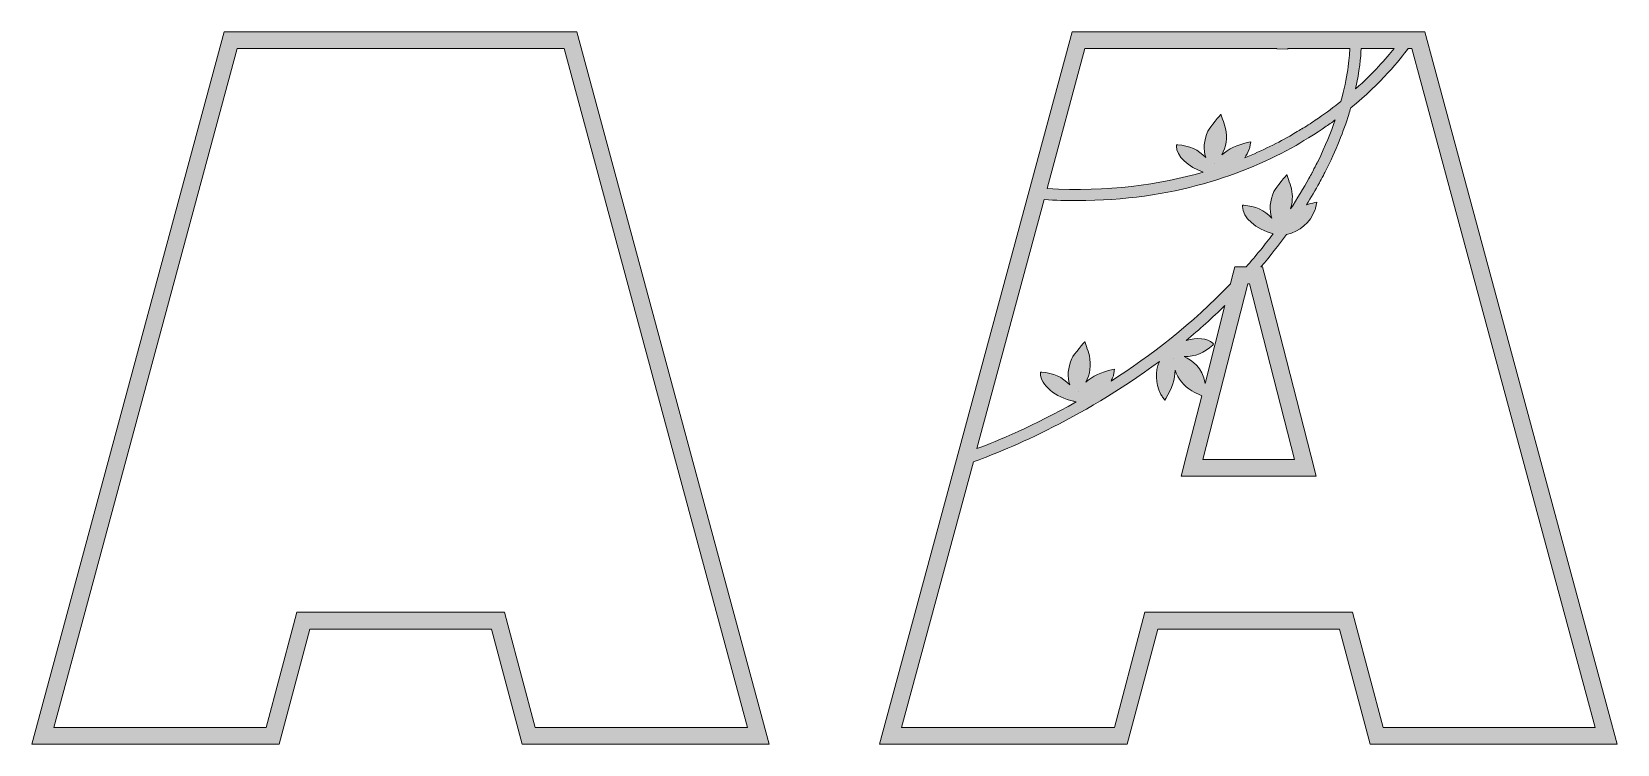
# Model space of a CAD drawing. Header units: millimetres. Extents: x 7 to 900, y -312 to -13.
# Drawn here: x 617.1 to 899.6, y -312.2 to -185.2 of the extents above; entities that cross this region are included whole.
import ezdxf

# ---------------------------------------------------------------- set-up
doc = ezdxf.new("R2010")
doc.units = ezdxf.units.MM
doc.header["$MEASUREMENT"] = 0
doc.layers.add('Layer 1', color=7, linetype='Continuous')
doc.layers.add('Layer 2', color=7, linetype='Continuous')

# ---------------------------------------------------------------- blocks, each defined once
blk = doc.blocks.new('block 2')
at = {"layer": 'Layer 2'}
h = blk.add_hatch(color=2, dxfattribs=at)
h.dxf.hatch_style = 2
h.paths.add_polyline_path([(714.23, -185.2), (651.37, -185.2), (617.08, -312.19), (661.2, -312.19), (666.65, -291.66), (699.02, -291.66), (704.47, -312.19), (748.52, -312.19)])
h.paths.add_polyline_path([(711.94, -188.2), (744.61, -309.19), (706.78, -309.19), (701.92, -290.89), (701.33, -288.66), (699.02, -288.66), (666.65, -288.66), (664.34, -288.66), (663.75, -290.89), (658.89, -309.19), (621, -309.19), (653.67, -188.2)])
at = {"layer": 'Layer 2', "lineweight": 0}
for points in [[(714.23, -185.2), (651.37, -185.2), (617.08, -312.19), (661.2, -312.19), (666.65, -291.66), (699.02, -291.66), (704.47, -312.19), (748.52, -312.19), (714.23, -185.2), (714.23, -185.2)], [(711.94, -188.2), (744.61, -309.19), (706.78, -309.19), (701.92, -290.89), (701.33, -288.66), (699.02, -288.66), (666.65, -288.66), (664.34, -288.66), (663.75, -290.89), (658.89, -309.19), (621, -309.19), (653.67, -188.2), (711.94, -188.2)]]:
    blk.add_lwpolyline(points, dxfattribs=at)

msp = doc.modelspace()

# ---------------------------------------------------------------- hatches: boundary and pattern name
at = {"layer": 'Layer 1'}
h = msp.add_hatch(color=1, dxfattribs=at)
h.dxf.hatch_style = 2
h.paths.add_polyline_path([(865.35, -185.2), (802.49, -185.2), (768.19, -312.19), (812.32, -312.19), (817.76, -291.66), (850.14, -291.66), (855.58, -312.19), (899.64, -312.19)])
edge = h.paths.add_edge_path()
edge.add_spline(control_points=[(853.99, -188.2), (853.99, -188.2), (859.85, -188.2), (859.85, -188.2), (858.46, -189.95), (856.2, -192.54), (853, -195.4), (853.7, -192.2), (853.93, -189.74), (853.99, -188.2)], knot_values=[0, 0, 0, 0, 1, 1, 1, 2, 2, 2, 3, 3, 3, 3], degree=3, periodic=1)
edge = h.paths.add_edge_path()
edge.add_spline(control_points=[(804.78, -188.2), (804.78, -188.2), (838.94, -188.2), (838.94, -188.2), (838.94, -188.22), (838.94, -188.25), (838.94, -188.27), (838.94, -188.27), (840.95, -188.3), (840.95, -188.3), (840.95, -188.27), (840.95, -188.23), (840.95, -188.2), (840.95, -188.2), (851.98, -188.2), (851.98, -188.2), (851.9, -190.04), (851.57, -193.32), (850.39, -197.61), (849.17, -198.59), (847.85, -199.59), (846.42, -200.58), (845.63, -201.12), (844.8, -201.66), (843.93, -202.21), (843.78, -202.3), (843.64, -202.39), (843.49, -202.48), (843.49, -202.47), (843.49, -202.46), (843.48, -202.45), (843.48, -202.45), (841.74, -203.49), (841.75, -203.52), (839.24, -204.96), (836.4, -206.38), (833.24, -207.67), (833.55, -207.21), (833.81, -206.7), (834.03, -206.15), (834.12, -205.93), (834.15, -205.71), (834.19, -205.47), (834.21, -205.36), (834.23, -205.25), (834.25, -205.12), (834.25, -205.12), (834.31, -204.83), (834.31, -204.83), (834.31, -204.83), (834, -204.89), (834, -204.89), (831.91, -205.33), (830.33, -206.07), (829.16, -207.15), (829.95, -205.73), (830.18, -204.13), (829.81, -202.44), (829.69, -201.87), (829.49, -201.31), (829.29, -200.77), (829.21, -200.53), (829.12, -200.28), (829.04, -200.04), (829.04, -200.04), (829, -199.91), (829, -199.91), (829, -199.91), (827.01, -202.21), (826.7, -202.91), (825.96, -204.6), (825.83, -206.18), (826.3, -207.64), (825.01, -206.22), (823.36, -205.48), (821.32, -205.37), (821.32, -205.37), (821.1, -205.36), (821.1, -205.36), (821.1, -205.36), (821.09, -205.58), (821.09, -205.58), (821.06, -207.36), (823.17, -209.33), (825.86, -210.22), (818.1, -212.46), (808.85, -213.76), (798.05, -213.15), (798.05, -213.15), (804.78, -188.2), (804.78, -188.2)], knot_values=[0, 0, 0, 0, 1, 1, 1, 2, 2, 2, 3, 3, 3, 4, 4, 4, 5, 5, 5, 6, 6, 6, 7, 7, 7, 8, 8, 8, 9, 9, 9, 10, 10, 10, 11, 11, 11, 12, 12, 12, 13, 13, 13, 14, 14, 14, 15, 15, 15, 16, 16, 16, 17, 17, 17, 18, 18, 18, 19, 19, 19, 20, 20, 20, 21, 21, 21, 22, 22, 22, 23, 23, 23, 24, 24, 24, 25, 25, 25, 26, 26, 26, 27, 27, 27, 28, 28, 28, 29, 29, 29, 30, 30, 30, 30], degree=3, periodic=1)
edge = h.paths.add_edge_path()
edge.add_spline(control_points=[(827.88, -208.76), (827.88, -208.76), (827.88, -208.76), (827.88, -208.76), (827.88, -208.76), (827.88, -208.76), (827.88, -208.76), (827.88, -208.76), (827.88, -208.76), (827.88, -208.76)], knot_values=[0, 0, 0, 0, 1, 1, 1, 2, 2, 2, 3, 3, 3, 3], degree=3, periodic=1)
edge = h.paths.add_edge_path()
edge.add_spline(control_points=[(797.51, -215.12), (799.51, -215.24), (801.47, -215.3), (803.37, -215.3), (820.44, -215.3), (833.39, -210.56), (842.39, -205.45), (842.39, -205.45), (846.54, -202.92), (847.55, -202.22), (848.17, -201.79), (848.78, -201.36), (849.36, -200.93), (848.61, -203.1), (847.62, -205.55), (846.31, -208.24), (846.29, -208.21), (845.25, -210.28), (845.26, -210.3), (845.08, -210.64), (844.88, -211), (844.69, -211.35), (843.73, -213.09), (842.65, -214.91), (841.41, -216.79), (841.78, -215.66), (841.84, -214.45), (841.57, -213.2), (841.44, -212.63), (841.24, -212.07), (841.05, -211.53), (840.97, -211.29), (840.88, -211.04), (840.8, -210.8), (840.8, -210.8), (840.75, -210.67), (840.75, -210.67), (840.75, -210.67), (838.77, -212.97), (838.46, -213.67), (837.72, -215.36), (837.59, -216.95), (838.06, -218.4), (836.76, -216.99), (835.12, -216.24), (833.08, -216.13), (833.08, -216.13), (832.85, -216.12), (832.85, -216.12), (832.85, -216.12), (832.85, -216.34), (832.85, -216.34), (832.81, -218.27), (835.3, -220.43), (838.32, -221.19), (836.87, -223.12), (835.27, -225.1), (833.49, -227.11), (833.49, -227.11), (831.49, -227.11), (831.49, -227.11), (831.49, -227.11), (830.91, -229.37), (830.91, -229.37), (830.91, -229.37), (830.72, -230.13), (830.72, -230.13), (830.72, -230.14), (830.71, -230.14), (830.71, -230.14), (823.9, -237.28), (816.42, -243), (809.42, -247.46), (809.55, -247.21), (809.67, -246.94), (809.78, -246.67), (809.87, -246.45), (809.9, -246.23), (809.94, -245.99), (809.96, -245.88), (809.98, -245.76), (810, -245.64), (810, -245.64), (810.06, -245.34), (810.06, -245.34), (810.06, -245.34), (809.76, -245.41), (809.76, -245.41), (807.67, -245.85), (806.08, -246.58), (804.91, -247.67), (805.7, -246.25), (805.93, -244.64), (805.56, -242.95), (805.44, -242.38), (805.24, -241.83), (805.05, -241.29), (804.96, -241.05), (804.87, -240.8), (804.79, -240.55), (804.79, -240.55), (804.75, -240.42), (804.75, -240.42), (804.75, -240.42), (802.76, -242.73), (802.45, -243.43), (801.72, -245.12), (801.58, -246.7), (802.06, -248.16), (800.76, -246.74), (799.12, -246), (797.07, -245.89), (797.07, -245.89), (796.85, -245.88), (796.85, -245.88), (796.85, -245.88), (796.84, -246.1), (796.84, -246.1), (796.8, -248.13), (799.56, -250.42), (802.78, -251.05), (802.78, -251.05), (802.78, -251.1), (802.78, -251.1), (802.92, -251.13), (803.05, -251.16), (803.19, -251.19), (795.63, -255.44), (789.17, -258.12), (785.53, -259.49), (785.53, -259.49), (797.51, -215.12), (797.51, -215.12)], knot_values=[0, 0, 0, 0, 1, 1, 1, 2, 2, 2, 3, 3, 3, 4, 4, 4, 5, 5, 5, 6, 6, 6, 7, 7, 7, 8, 8, 8, 9, 9, 9, 10, 10, 10, 11, 11, 11, 12, 12, 12, 13, 13, 13, 14, 14, 14, 15, 15, 15, 16, 16, 16, 17, 17, 17, 18, 18, 18, 19, 19, 19, 20, 20, 20, 21, 21, 21, 22, 22, 22, 23, 23, 23, 24, 24, 24, 25, 25, 25, 26, 26, 26, 27, 27, 27, 28, 28, 28, 29, 29, 29, 30, 30, 30, 31, 31, 31, 32, 32, 32, 33, 33, 33, 34, 34, 34, 35, 35, 35, 36, 36, 36, 37, 37, 37, 38, 38, 38, 39, 39, 39, 40, 40, 40, 41, 41, 41, 42, 42, 42, 43, 43, 43, 44, 44, 44, 44], degree=3, periodic=1)
edge = h.paths.add_edge_path()
edge.add_spline(control_points=[(827.55, -240.73), (826.59, -239.79), (824.72, -239.66), (822.79, -240.23), (825.13, -238.29), (827.46, -236.21), (829.73, -233.98), (829.73, -233.98), (826.17, -247.88), (826.17, -247.88), (825.79, -245.01), (823.85, -243.76), (822.47, -243.1), (824.39, -243.13), (826.06, -242.45), (827.54, -241.04), (827.54, -241.04), (827.7, -240.89), (827.7, -240.89), (827.7, -240.89), (827.55, -240.73), (827.55, -240.73)], knot_values=[0, 0, 0, 0, 1, 1, 1, 2, 2, 2, 3, 3, 3, 4, 4, 4, 5, 5, 5, 6, 6, 6, 7, 7, 7, 7], degree=3, periodic=1)
h.paths.add_polyline_path([(833.82, -230.11), (834.08, -230.11), (842.11, -261.43), (825.79, -261.43)])
edge = h.paths.add_edge_path()
edge.add_spline(control_points=[(820.57, -243.48), (820.57, -243.48), (820.57, -243.48), (820.57, -243.48), (820.57, -243.48), (820.57, -243.48), (820.57, -243.48), (820.57, -243.48), (820.57, -243.48), (820.57, -243.48)], knot_values=[0, 0, 0, 0, 1, 1, 1, 2, 2, 2, 3, 3, 3, 3], degree=3, periodic=1)
edge = h.paths.add_edge_path()
edge.add_spline(control_points=[(803.63, -249.27), (803.63, -249.27), (803.63, -249.27), (803.63, -249.28), (803.63, -249.27), (803.63, -249.27), (803.63, -249.27), (803.63, -249.27), (803.63, -249.27), (803.63, -249.27)], knot_values=[0, 0, 0, 0, 1, 1, 1, 2, 2, 2, 3, 3, 3, 3], degree=3, periodic=1)
edge = h.paths.add_edge_path()
edge.add_spline(control_points=[(853.04, -290.89), (853.04, -290.89), (852.45, -288.66), (852.45, -288.66), (852.45, -288.66), (850.14, -288.66), (850.14, -288.66), (850.14, -288.66), (817.76, -288.66), (817.76, -288.66), (817.76, -288.66), (815.45, -288.66), (815.45, -288.66), (815.45, -288.66), (814.86, -290.89), (814.86, -290.89), (814.86, -290.89), (810.01, -309.19), (810.01, -309.19), (810.01, -309.19), (772.11, -309.19), (772.11, -309.19), (772.11, -309.19), (784.9, -261.85), (784.9, -261.85), (789.87, -260.07), (803.79, -254.54), (818.03, -243.96), (817.25, -245.84), (817.32, -247.78), (818.23, -249.73), (818.33, -249.94), (818.47, -250.12), (818.61, -250.32), (818.68, -250.4), (818.75, -250.5), (818.83, -250.6), (818.83, -250.6), (819, -250.85), (819, -250.85), (819, -250.85), (819.16, -250.58), (819.16, -250.58), (820.28, -248.76), (820.84, -247.1), (820.85, -245.51), (821.34, -247.06), (822.35, -248.33), (823.83, -249.22), (824.33, -249.53), (824.87, -249.76), (825.39, -250), (825.46, -250.03), (825.53, -250.06), (825.6, -250.09), (825.6, -250.09), (822.88, -260.69), (822.88, -260.69), (822.88, -260.69), (821.92, -264.43), (821.92, -264.43), (821.92, -264.43), (825.79, -264.43), (825.79, -264.43), (825.79, -264.43), (842.11, -264.43), (842.11, -264.43), (842.11, -264.43), (845.97, -264.43), (845.97, -264.43), (845.97, -264.43), (845.01, -260.69), (845.01, -260.69), (845.01, -260.69), (836.99, -229.37), (836.99, -229.37), (836.99, -229.37), (836.41, -227.11), (836.41, -227.11), (836.41, -227.11), (836.14, -227.11), (836.14, -227.11), (837.8, -225.16), (839.31, -223.24), (840.67, -221.36), (843.14, -220.77), (844.86, -219.27), (845.79, -216.91), (845.87, -216.69), (845.91, -216.47), (845.95, -216.23), (845.97, -216.12), (845.98, -216.01), (846.01, -215.88), (846.01, -215.88), (846.07, -215.59), (846.07, -215.59), (846.07, -215.59), (845.76, -215.65), (845.76, -215.65), (845.23, -215.76), (844.73, -215.9), (844.26, -216.05), (845.09, -214.71), (845.86, -213.4), (846.55, -212.13), (846.56, -212.14), (847.6, -210.2), (847.58, -210.18), (849.56, -206.28), (850.89, -202.81), (851.79, -199.95), (851.91, -199.55), (852.03, -199.16), (852.14, -198.77), (857.61, -194.3), (860.93, -190.17), (862.38, -188.2), (862.38, -188.2), (863.05, -188.2), (863.05, -188.2), (863.05, -188.2), (895.72, -309.19), (895.72, -309.19), (895.72, -309.19), (857.89, -309.19), (857.89, -309.19), (857.89, -309.19), (853.04, -290.89), (853.04, -290.89)], knot_values=[0, 0, 0, 0, 1, 1, 1, 2, 2, 2, 3, 3, 3, 4, 4, 4, 5, 5, 5, 6, 6, 6, 7, 7, 7, 8, 8, 8, 9, 9, 9, 10, 10, 10, 11, 11, 11, 12, 12, 12, 13, 13, 13, 14, 14, 14, 15, 15, 15, 16, 16, 16, 17, 17, 17, 18, 18, 18, 19, 19, 19, 20, 20, 20, 21, 21, 21, 22, 22, 22, 23, 23, 23, 24, 24, 24, 25, 25, 25, 26, 26, 26, 27, 27, 27, 28, 28, 28, 29, 29, 29, 30, 30, 30, 31, 31, 31, 32, 32, 32, 33, 33, 33, 34, 34, 34, 35, 35, 35, 36, 36, 36, 37, 37, 37, 38, 38, 38, 39, 39, 39, 40, 40, 40, 41, 41, 41, 42, 42, 42, 43, 43, 43, 43], degree=3, periodic=1)

# ---------------------------------------------------------------- linework, layer by layer
at = {"layer": 'Layer 1', "lineweight": 0}
for points in [[(865.35, -185.2), (802.49, -185.2), (768.19, -312.19), (812.32, -312.19), (817.76, -291.66), (850.14, -291.66), (855.58, -312.19), (899.64, -312.19), (865.35, -185.2)], [(833.82, -230.11), (834.08, -230.11), (842.11, -261.43), (825.79, -261.43), (833.82, -230.11)]]:
    msp.add_lwpolyline(points, dxfattribs=at)
for points, knots in [([(853.04, -290.89), (853.04, -290.89), (852.45, -288.66), (852.45, -288.66), (852.45, -288.66), (850.14, -288.66), (850.14, -288.66), (850.14, -288.66), (817.76, -288.66), (817.76, -288.66), (817.76, -288.66), (815.45, -288.66), (815.45, -288.66), (815.45, -288.66), (814.86, -290.89), (814.86, -290.89), (814.86, -290.89), (810.01, -309.19), (810.01, -309.19), (810.01, -309.19), (772.11, -309.19), (772.11, -309.19), (772.11, -309.19), (784.9, -261.85), (784.9, -261.85), (789.87, -260.07), (803.79, -254.54), (818.03, -243.96), (817.25, -245.84), (817.32, -247.78), (818.23, -249.73), (818.33, -249.94), (818.47, -250.12), (818.61, -250.32), (818.68, -250.4), (818.75, -250.5), (818.83, -250.6), (818.83, -250.6), (819, -250.85), (819, -250.85), (819, -250.85), (819.16, -250.58), (819.16, -250.58), (820.28, -248.76), (820.84, -247.1), (820.85, -245.51), (821.34, -247.06), (822.35, -248.33), (823.83, -249.22), (824.33, -249.53), (824.87, -249.76), (825.39, -250), (825.46, -250.03), (825.53, -250.06), (825.6, -250.09), (825.6, -250.09), (822.88, -260.69), (822.88, -260.69), (822.88, -260.69), (821.92, -264.43), (821.92, -264.43), (821.92, -264.43), (825.79, -264.43), (825.79, -264.43), (825.79, -264.43), (842.11, -264.43), (842.11, -264.43), (842.11, -264.43), (845.97, -264.43), (845.97, -264.43), (845.97, -264.43), (845.01, -260.69), (845.01, -260.69), (845.01, -260.69), (836.99, -229.37), (836.99, -229.37), (836.99, -229.37), (836.41, -227.11), (836.41, -227.11), (836.41, -227.11), (836.14, -227.11), (836.14, -227.11), (837.8, -225.16), (839.31, -223.24), (840.67, -221.36), (843.14, -220.77), (844.86, -219.27), (845.79, -216.91), (845.87, -216.69), (845.91, -216.47), (845.95, -216.23), (845.97, -216.12), (845.98, -216.01), (846.01, -215.88), (846.01, -215.88), (846.07, -215.59), (846.07, -215.59), (846.07, -215.59), (845.76, -215.65), (845.76, -215.65), (845.23, -215.76), (844.73, -215.9), (844.26, -216.05), (845.09, -214.71), (845.86, -213.4), (846.55, -212.13), (846.56, -212.14), (847.6, -210.2), (847.58, -210.18), (849.56, -206.28), (850.89, -202.81), (851.79, -199.95), (851.91, -199.55), (852.03, -199.16), (852.14, -198.77), (857.61, -194.3), (860.93, -190.17), (862.38, -188.2), (862.38, -188.2), (863.05, -188.2), (863.05, -188.2), (863.05, -188.2), (895.72, -309.19), (895.72, -309.19), (895.72, -309.19), (857.89, -309.19), (857.89, -309.19), (857.89, -309.19), (853.04, -290.89), (853.04, -290.89)], [0, 0, 0, 0, 1, 1, 1, 2, 2, 2, 3, 3, 3, 4, 4, 4, 5, 5, 5, 6, 6, 6, 7, 7, 7, 8, 8, 8, 9, 9, 9, 10, 10, 10, 11, 11, 11, 12, 12, 12, 13, 13, 13, 14, 14, 14, 15, 15, 15, 16, 16, 16, 17, 17, 17, 18, 18, 18, 19, 19, 19, 20, 20, 20, 21, 21, 21, 22, 22, 22, 23, 23, 23, 24, 24, 24, 25, 25, 25, 26, 26, 26, 27, 27, 27, 28, 28, 28, 29, 29, 29, 30, 30, 30, 31, 31, 31, 32, 32, 32, 33, 33, 33, 34, 34, 34, 35, 35, 35, 36, 36, 36, 37, 37, 37, 38, 38, 38, 39, 39, 39, 40, 40, 40, 41, 41, 41, 42, 42, 42, 43, 43, 43, 43]), ([(804.78, -188.2), (804.78, -188.2), (838.94, -188.2), (838.94, -188.2), (838.94, -188.22), (838.94, -188.25), (838.94, -188.27), (838.94, -188.27), (840.95, -188.3), (840.95, -188.3), (840.95, -188.27), (840.95, -188.23), (840.95, -188.2), (840.95, -188.2), (851.98, -188.2), (851.98, -188.2), (851.9, -190.04), (851.57, -193.32), (850.39, -197.61), (849.17, -198.59), (847.85, -199.59), (846.42, -200.58), (845.63, -201.12), (844.8, -201.66), (843.93, -202.21), (843.78, -202.3), (843.64, -202.39), (843.49, -202.48), (843.49, -202.47), (843.49, -202.46), (843.48, -202.45), (843.48, -202.45), (841.74, -203.49), (841.75, -203.52), (839.24, -204.96), (836.4, -206.38), (833.24, -207.67), (833.55, -207.21), (833.81, -206.7), (834.03, -206.15), (834.12, -205.93), (834.15, -205.71), (834.19, -205.47), (834.21, -205.36), (834.23, -205.25), (834.25, -205.12), (834.25, -205.12), (834.31, -204.83), (834.31, -204.83), (834.31, -204.83), (834, -204.89), (834, -204.89), (831.91, -205.33), (830.33, -206.07), (829.16, -207.15), (829.95, -205.73), (830.18, -204.13), (829.81, -202.44), (829.69, -201.87), (829.49, -201.31), (829.29, -200.77), (829.21, -200.53), (829.12, -200.28), (829.04, -200.04), (829.04, -200.04), (829, -199.91), (829, -199.91), (829, -199.91), (827.01, -202.21), (826.7, -202.91), (825.96, -204.6), (825.83, -206.18), (826.3, -207.64), (825.01, -206.22), (823.36, -205.48), (821.32, -205.37), (821.32, -205.37), (821.1, -205.36), (821.1, -205.36), (821.1, -205.36), (821.09, -205.58), (821.09, -205.58), (821.06, -207.36), (823.17, -209.33), (825.86, -210.22), (818.1, -212.46), (808.85, -213.76), (798.05, -213.15), (798.05, -213.15), (804.78, -188.2), (804.78, -188.2)], [0, 0, 0, 0, 1, 1, 1, 2, 2, 2, 3, 3, 3, 4, 4, 4, 5, 5, 5, 6, 6, 6, 7, 7, 7, 8, 8, 8, 9, 9, 9, 10, 10, 10, 11, 11, 11, 12, 12, 12, 13, 13, 13, 14, 14, 14, 15, 15, 15, 16, 16, 16, 17, 17, 17, 18, 18, 18, 19, 19, 19, 20, 20, 20, 21, 21, 21, 22, 22, 22, 23, 23, 23, 24, 24, 24, 25, 25, 25, 26, 26, 26, 27, 27, 27, 28, 28, 28, 29, 29, 29, 30, 30, 30, 30]), ([(853.99, -188.2), (853.99, -188.2), (859.85, -188.2), (859.85, -188.2), (858.46, -189.95), (856.2, -192.54), (853, -195.4), (853.7, -192.2), (853.93, -189.74), (853.99, -188.2)], [0, 0, 0, 0, 1, 1, 1, 2, 2, 2, 3, 3, 3, 3]), ([(797.51, -215.12), (799.51, -215.24), (801.47, -215.3), (803.37, -215.3), (820.44, -215.3), (833.39, -210.56), (842.39, -205.45), (842.39, -205.45), (846.54, -202.92), (847.55, -202.22), (848.17, -201.79), (848.78, -201.36), (849.36, -200.93), (848.61, -203.1), (847.62, -205.55), (846.31, -208.24), (846.29, -208.21), (845.25, -210.28), (845.26, -210.3), (845.08, -210.64), (844.88, -211), (844.69, -211.35), (843.73, -213.09), (842.65, -214.91), (841.41, -216.79), (841.78, -215.66), (841.84, -214.45), (841.57, -213.2), (841.44, -212.63), (841.24, -212.07), (841.05, -211.53), (840.97, -211.29), (840.88, -211.04), (840.8, -210.8), (840.8, -210.8), (840.75, -210.67), (840.75, -210.67), (840.75, -210.67), (838.77, -212.97), (838.46, -213.67), (837.72, -215.36), (837.59, -216.95), (838.06, -218.4), (836.76, -216.99), (835.12, -216.24), (833.08, -216.13), (833.08, -216.13), (832.85, -216.12), (832.85, -216.12), (832.85, -216.12), (832.85, -216.34), (832.85, -216.34), (832.81, -218.27), (835.3, -220.43), (838.32, -221.19), (836.87, -223.12), (835.27, -225.1), (833.49, -227.11), (833.49, -227.11), (831.49, -227.11), (831.49, -227.11), (831.49, -227.11), (830.91, -229.37), (830.91, -229.37), (830.91, -229.37), (830.72, -230.13), (830.72, -230.13), (830.72, -230.14), (830.71, -230.14), (830.71, -230.14), (823.9, -237.28), (816.42, -243), (809.42, -247.46), (809.55, -247.21), (809.67, -246.94), (809.78, -246.67), (809.87, -246.45), (809.9, -246.23), (809.94, -245.99), (809.96, -245.88), (809.98, -245.76), (810, -245.64), (810, -245.64), (810.06, -245.34), (810.06, -245.34), (810.06, -245.34), (809.76, -245.41), (809.76, -245.41), (807.67, -245.85), (806.08, -246.58), (804.91, -247.67), (805.7, -246.25), (805.93, -244.64), (805.56, -242.95), (805.44, -242.38), (805.24, -241.83), (805.05, -241.29), (804.96, -241.05), (804.87, -240.8), (804.79, -240.55), (804.79, -240.55), (804.75, -240.42), (804.75, -240.42), (804.75, -240.42), (802.76, -242.73), (802.45, -243.43), (801.72, -245.12), (801.58, -246.7), (802.06, -248.16), (800.76, -246.74), (799.12, -246), (797.07, -245.89), (797.07, -245.89), (796.85, -245.88), (796.85, -245.88), (796.85, -245.88), (796.84, -246.1), (796.84, -246.1), (796.8, -248.13), (799.56, -250.42), (802.78, -251.05), (802.78, -251.05), (802.78, -251.1), (802.78, -251.1), (802.92, -251.13), (803.05, -251.16), (803.19, -251.19), (795.63, -255.44), (789.17, -258.12), (785.53, -259.49), (785.53, -259.49), (797.51, -215.12), (797.51, -215.12)], [0, 0, 0, 0, 1, 1, 1, 2, 2, 2, 3, 3, 3, 4, 4, 4, 5, 5, 5, 6, 6, 6, 7, 7, 7, 8, 8, 8, 9, 9, 9, 10, 10, 10, 11, 11, 11, 12, 12, 12, 13, 13, 13, 14, 14, 14, 15, 15, 15, 16, 16, 16, 17, 17, 17, 18, 18, 18, 19, 19, 19, 20, 20, 20, 21, 21, 21, 22, 22, 22, 23, 23, 23, 24, 24, 24, 25, 25, 25, 26, 26, 26, 27, 27, 27, 28, 28, 28, 29, 29, 29, 30, 30, 30, 31, 31, 31, 32, 32, 32, 33, 33, 33, 34, 34, 34, 35, 35, 35, 36, 36, 36, 37, 37, 37, 38, 38, 38, 39, 39, 39, 40, 40, 40, 41, 41, 41, 42, 42, 42, 43, 43, 43, 44, 44, 44, 44]), ([(827.88, -208.76), (827.88, -208.76), (827.88, -208.76), (827.88, -208.76), (827.88, -208.76), (827.88, -208.76), (827.88, -208.76), (827.88, -208.76), (827.88, -208.76), (827.88, -208.76)], [0, 0, 0, 0, 1, 1, 1, 2, 2, 2, 3, 3, 3, 3]), ([(827.55, -240.73), (826.59, -239.79), (824.72, -239.66), (822.79, -240.23), (825.13, -238.29), (827.46, -236.21), (829.73, -233.98), (829.73, -233.98), (826.17, -247.88), (826.17, -247.88), (825.79, -245.01), (823.85, -243.76), (822.47, -243.1), (824.39, -243.13), (826.06, -242.45), (827.54, -241.04), (827.54, -241.04), (827.7, -240.89), (827.7, -240.89), (827.7, -240.89), (827.55, -240.73), (827.55, -240.73)], [0, 0, 0, 0, 1, 1, 1, 2, 2, 2, 3, 3, 3, 4, 4, 4, 5, 5, 5, 6, 6, 6, 7, 7, 7, 7]), ([(820.57, -243.48), (820.57, -243.48), (820.57, -243.48), (820.57, -243.48), (820.57, -243.48), (820.57, -243.48), (820.57, -243.48), (820.57, -243.48), (820.57, -243.48), (820.57, -243.48)], [0, 0, 0, 0, 1, 1, 1, 2, 2, 2, 3, 3, 3, 3]), ([(803.63, -249.27), (803.63, -249.27), (803.63, -249.27), (803.63, -249.28), (803.63, -249.27), (803.63, -249.27), (803.63, -249.27), (803.63, -249.27), (803.63, -249.27), (803.63, -249.27)], [0, 0, 0, 0, 1, 1, 1, 2, 2, 2, 3, 3, 3, 3])]:
    msp.add_open_spline(points, degree=3, knots=knots, dxfattribs=at)

# ---------------------------------------------------------------- block references
at = {"layer": 'Layer 2'}
msp.add_blockref('block 2', (0, 0), dxfattribs=at)

doc.saveas('drawing.dxf')
